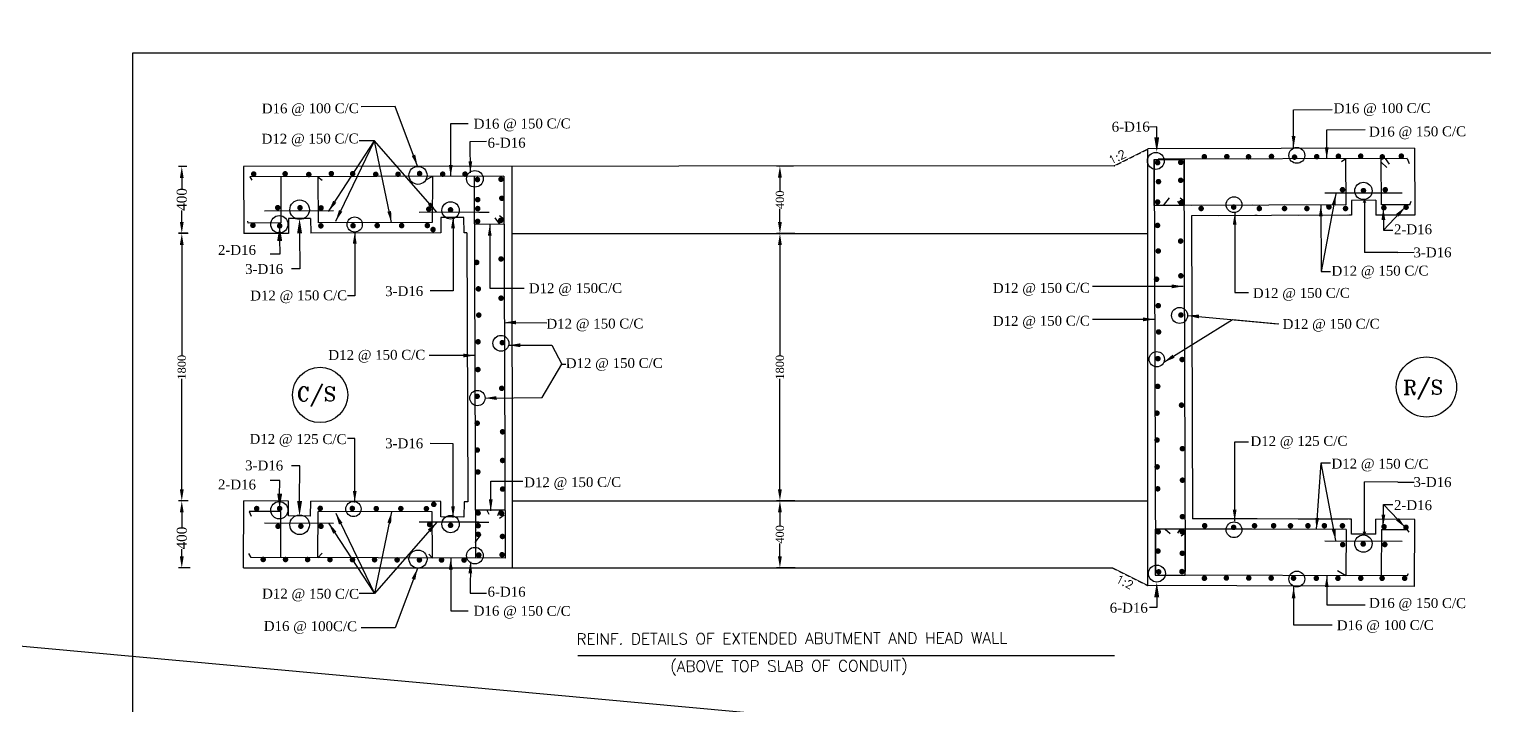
# Model space of a CAD drawing. Extents: x -298162 to 1078160, y -513173 to -216568.
# Drawn here: x 222702 to 267069, y -265917 to -245306 of the extents above; entities that cross this region are included whole.
import ezdxf

# ---------------------------------------------------------------- set-up
doc = ezdxf.new("R2010")
doc.units = 0
doc.header["$MEASUREMENT"] = 0
doc.linetypes.add('DASHED', pattern=[0.75, 0.5, -0.25])
doc.layers.get('DEFPOINTS').update_dxf_attribs({"linetype": 'CONTINUOUS'})
doc.layers.add('LINE', color=7, linetype='CONTINUOUS')
doc.styles.add('BIG', font='ROMANT.SHX')
doc.styles.add('SMALL', font='ROMANS.SHX')
doc.styles.get("Standard").update_dxf_attribs({"font": 'times.ttf', "height": 250})
doc.dimstyles.new('3', dxfattribs={"dimtxt": 225, "dimasz": 350, "dimexe": 100, "dimexo": 25, "dimgap": 9, "dimtad": 0, "dimdec": 0, "dimzin": 0, "dimdsep": 46, "dimtxsty": 'Standard', "dimcen": 0, "dimclrt": 256, "dimadec": 0, "dimazin": 0, "dimtfac": 1, "dimtdec": 0, "dimtofl": 0, "dimtmove": 2, "dimatfit": 3, "dimfxl": 1, "dimtolj": 1, "dimtzin": 0, "dimarcsym": 0})

# ---------------------------------------------------------------- blocks, each defined once
blk = doc.blocks.new('*D193')
at = {"layer": 'DEFPOINTS', "color": 0, "lineweight": -2}
for p in [(246082, -251541), (245600, -259696), (246082, -259696)]:
    blk.add_point(p, dxfattribs=at)
at = {"layer": 'LINE', "color": 0, "lineweight": -2}
for p, q in [((246057, -251541), (245500, -251541)), ((245600, -251891), (245600, -255269)), ((245600, -259346), (245600, -255969)), ((246057, -259696), (245500, -259696))]:
    blk.add_line(p, q, dxfattribs=at)
for points in [[(245541, -251891), (245658, -251891), (245600, -251541)], [(245541, -259346), (245658, -259346), (245600, -259696)]]:
    blk.add_solid(points, dxfattribs=at)
at = {"layer": 'LINE', "insert": (245600, -255619), "char_height": 250, "attachment_point": 5, "rotation": 90}
blk.add_mtext('\\A1;1800', dxfattribs=at)
blk = doc.blocks.new('*D194')
at = {"layer": 'DEFPOINTS', "color": 0, "lineweight": -2}
for p in [(227578, -251541), (227359, -259696), (227578, -259696)]:
    blk.add_point(p, dxfattribs=at)
at = {"layer": 'LINE', "color": 0, "lineweight": -2}
for p, q in [((227553, -251541), (227259, -251541)), ((227359, -251891), (227359, -255269)), ((227359, -259346), (227359, -255969)), ((227553, -259696), (227259, -259696))]:
    blk.add_line(p, q, dxfattribs=at)
for points in [[(227300, -251891), (227417, -251891), (227359, -251541)], [(227300, -259346), (227417, -259346), (227359, -259696)]]:
    blk.add_solid(points, dxfattribs=at)
at = {"layer": 'LINE', "insert": (227359, -255619), "char_height": 250, "attachment_point": 5, "rotation": 90}
blk.add_mtext('\\A1;1800', dxfattribs=at)
blk = doc.blocks.new('*D196')
at = {"layer": 'DEFPOINTS', "color": 0, "lineweight": -2}
for p in [(227583, -259696), (227359, -261738), (227635, -261738)]:
    blk.add_point(p, dxfattribs=at)
at = {"layer": 'LINE', "color": 0, "lineweight": -2}
for p, q in [((227558, -259696), (227259, -259696)), ((227359, -260046), (227359, -260493)), ((227359, -261388), (227359, -261165)), ((227610, -261738), (227259, -261738))]:
    blk.add_line(p, q, dxfattribs=at)
for points in [[(227300, -260046), (227417, -260046), (227359, -259696)], [(227300, -261388), (227417, -261388), (227359, -261738)]]:
    blk.add_solid(points, dxfattribs=at)
at = {"layer": 'LINE', "insert": (227359, -260829), "char_height": 250, "attachment_point": 5, "rotation": 90}
blk.add_mtext('\\A1;{\\H1.222x;\\C7;400}', dxfattribs=at)
blk = doc.blocks.new('*D198')
at = {"layer": 'DEFPOINTS', "color": 0, "lineweight": -2}
for p in [(246082, -259696), (245600, -261738), (246094, -261738)]:
    blk.add_point(p, dxfattribs=at)
at = {"layer": 'LINE', "color": 0, "lineweight": -2}
for p, q in [((246057, -259696), (245500, -259696)), ((245600, -260046), (245600, -260441)), ((245600, -261388), (245600, -260994)), ((246069, -261738), (245500, -261738))]:
    blk.add_line(p, q, dxfattribs=at)
for points in [[(245541, -260046), (245658, -260046), (245600, -259696)], [(245541, -261388), (245658, -261388), (245600, -261738)]]:
    blk.add_solid(points, dxfattribs=at)
at = {"layer": 'LINE', "insert": (245600, -260717), "char_height": 250, "attachment_point": 5, "rotation": 90}
blk.add_mtext('\\A1;400', dxfattribs=at)
blk = doc.blocks.new('*D199')
at = {"layer": 'DEFPOINTS', "color": 0, "lineweight": -2}
for p in [(227541, -249499), (227359, -251535), (227564, -251535)]:
    blk.add_point(p, dxfattribs=at)
at = {"layer": 'LINE', "color": 0, "lineweight": -2}
for p, q in [((227516, -249499), (227259, -249499)), ((227359, -249849), (227359, -250166)), ((227359, -251185), (227359, -250838)), ((227539, -251535), (227259, -251535))]:
    blk.add_line(p, q, dxfattribs=at)
for points in [[(227300, -249849), (227417, -249849), (227359, -249499)], [(227300, -251185), (227417, -251185), (227359, -251535)]]:
    blk.add_solid(points, dxfattribs=at)
at = {"layer": 'LINE', "insert": (227359, -250502), "char_height": 250, "attachment_point": 5, "rotation": 90}
blk.add_mtext('\\A1;{\\H1.222x;\\C7;400}', dxfattribs=at)
blk = doc.blocks.new('*D201')
at = {"layer": 'DEFPOINTS', "color": 0, "lineweight": -2}
for p in [(246038, -249483), (245600, -251541), (246038, -251541)]:
    blk.add_point(p, dxfattribs=at)
at = {"layer": 'LINE', "color": 0, "lineweight": -2}
for p, q in [((246013, -249483), (245500, -249483)), ((245600, -249833), (245600, -250236)), ((245600, -251191), (245600, -250789)), ((246013, -251541), (245500, -251541))]:
    blk.add_line(p, q, dxfattribs=at)
for points in [[(245541, -249833), (245658, -249833), (245600, -249483)], [(245541, -251191), (245658, -251191), (245600, -251541)]]:
    blk.add_solid(points, dxfattribs=at)
at = {"layer": 'LINE', "insert": (245600, -250512), "char_height": 250, "attachment_point": 5, "rotation": 90}
blk.add_mtext('\\A1;400', dxfattribs=at)

msp = doc.modelspace()

# ---------------------------------------------------------------- linework, layer by layer
at = {"layer": 'LINE', "color": 1, "linetype": 'ByBlock', "lineweight": -2}
msp.add_line((-298162.249, -216567.594), (1078159.826, -342283.3), dxfattribs=at)
at = {"layer": 'LINE', "color": 0}
for p, q in [((233871.088, -247671.218), (232825.179, -247674.474)), ((257090.721, -248292.011), (256868.596, -248292.702)), ((257091.688, -248602.585), (257090.721, -248292.011)), ((256823.064, -262276.013), (256823.064, -248961.49)), ((257012.796, -249278.526), (257049.261, -261848.539)), ((264726.509, -249254.517), (257134.537, -249278.147)), ((257920.292, -249275.701), (257956.756, -261845.57)), ((262861.139, -249260.323), (262727.146, -249357.849)), ((262865.531, -250671.56), (262861.139, -249260.323)), ((263941.911, -250668.21), (263937.537, -249262.742)), ((264057.806, -249256.599), (264180.266, -249423.375)), ((264952.394, -248936.188), (264958.749, -250978.053)), ((255797.499, -249474.272), (229242.442, -249499.139)), ((229242.442, -249499.139), (229248.797, -251541.004)), ((237448.046, -261738.363), (237436.241, -249491.466)), ((263937.854, -249364.609), (264106.819, -249526.122)), ((237184.017, -249792.048), (229433.59, -249816.057)), ((229433.59, -249816.057), (229496.188, -249908.664)), ((230377.8, -249813.232), (230382.178, -251219.85)), ((231512.169, -249809.702), (231516.547, -251216.32)), ((231512.169, -249809.702), (231642.17, -249910.92)), ((235003.47, -249800.362), (234794.512, -249911.928)), ((235003.475, -249798.835), (234998.794, -251205.482)), ((236276.521, -249794.873), (236312.774, -261442.742)), ((237184.017, -249792.048), (237220.287, -261445.567)), ((257297.805, -250681.896), (257478.84, -250449.774)), ((257823.946, -250681.896), (257740.142, -250551.739)), ((257927.19, -250553.943), (257804.099, -250461.387)), ((262865.517, -250666.941), (258151.543, -250681.613)), ((264579.325, -250305.846), (262215.278, -250313.204)), ((263769.755, -250528.001), (263029.863, -250530.304)), ((263029.863, -250530.304), (263031.275, -250984.052)), ((263769.745, -250524.594), (263771.167, -250981.749)), ((264730.887, -250661.136), (263941.897, -250663.591)), ((264812.662, -250661.136), (263941.897, -250663.591)), ((231987.947, -250851.851), (229885.151, -250858.395)), ((231289.25, -251080.901), (230608.628, -251083.02)), ((230608.628, -251083.02), (230610.04, -251536.768)), ((231289.25, -251080.901), (231290.662, -251534.649)), ((236422.401, -250889.331), (234594.672, -250895.019)), ((235964.638, -251049.628), (235260.837, -251051.819)), ((235260.837, -251051.819), (235262.302, -251522.288)), ((235966.096, -251518.118), (235964.638, -251049.628)), ((236422.401, -250889.331), (236735.264, -250888.357)), ((237055.179, -251259.627), (236918.7, -251065.717)), ((237190.499, -251108.182), (237045.918, -251002.862)), ((257927.19, -250681.896), (257019.694, -250684.72)), ((260001.377, -250675.856), (257207.915, -250684.55)), ((263031.275, -250984.052), (258152.532, -250999.237)), ((260158.747, -250992.993), (258152.532, -250999.237)), ((258152.532, -250999.237), (258178.564, -260238.347)), ((260158.747, -250992.993), (258972.531, -250996.684)), ((260158.747, -250992.993), (260081.788, -250993.232)), ((260158.747, -250992.993), (260081.788, -250993.232)), ((262916.884, -250984.408), (261400.925, -250989.126)), ((263031.275, -250984.052), (262954.315, -250984.292)), ((263031.275, -250984.052), (262954.315, -250984.292)), ((264958.749, -250978.053), (263771.167, -250981.749)), ((264958.749, -250978.053), (263771.167, -250981.749)), ((264958.749, -250978.053), (263771.167, -250981.749)), ((230610.04, -251536.768), (229248.797, -251541.004)), ((230382.178, -251219.85), (229386.937, -251222.948)), ((230951.71, -251536.846), (230955.06, -252613.18)), ((235262.302, -251522.288), (231290.662, -251534.649)), ((234998.794, -251205.482), (231516.547, -251216.32)), ((236056.327, -251517.837), (235966.096, -251518.118)), ((236057.132, -251520.168), (236077.667, -259719.732)), ((236057.132, -251520.168), (236057.132, -251520.168)), ((237190.969, -251259.204), (236283.473, -251262.029)), ((264007.841, -251435.818), (264295.653, -251435.818)), ((230344.057, -251698.761), (230345.517, -252167.562)), ((230345.517, -252167.562), (230052.704, -252168.473)), ((264446.829, -252115.437), (264946.605, -252113.881)), ((230955.06, -252613.18), (230707.295, -252613.951)), ((262102.293, -252701.06), (262390.105, -252701.06)), ((238952.935, -255526.621), (239068.976, -255526.621)), ((230955.06, -258624.323), (230707.295, -258623.551)), ((230951.71, -259700.656), (230955.06, -258624.323)), ((262102.293, -258536.443), (262390.105, -258536.443)), ((230345.517, -259069.94), (230052.704, -259069.029)), ((230344.057, -259538.741), (230345.517, -259069.94)), ((264446.829, -259122.066), (264946.605, -259123.621)), ((229242.442, -261738.363), (229248.797, -259696.498)), ((230610.04, -259700.735), (229248.797, -259696.498)), ((230608.628, -260154.482), (230610.04, -259700.735)), ((231289.25, -260156.601), (231290.662, -259702.853)), ((235262.302, -259715.214), (231290.662, -259702.853)), ((235260.837, -260185.683), (235262.302, -259715.214)), ((235966.096, -259719.385), (235964.638, -260187.874)), ((236077.667, -259719.732), (235966.096, -259719.385)), ((237215.72, -259978.221), (236308.225, -259975.397)), ((236660.445, -259976.647), (236724.394, -260100.188)), ((237055.179, -259977.876), (236990.865, -260152.12)), ((264007.841, -259801.684), (264295.653, -259801.684)), ((230382.178, -260017.652), (229411.925, -260014.632)), ((231987.947, -260385.652), (229885.151, -260379.107)), ((230377.8, -261424.27), (230382.178, -260017.652)), ((231289.25, -260156.601), (230608.628, -260154.482)), ((231512.169, -261427.801), (231516.547, -260021.183)), ((234998.794, -260032.021), (231516.547, -260021.183)), ((236422.401, -260348.171), (234594.672, -260342.483)), ((235003.475, -261438.667), (234998.794, -260032.021)), ((235964.638, -260187.874), (235260.837, -260185.683)), ((236309.366, -260347.82), (236725.394, -260347.82)), ((237190.499, -260129.32), (237045.918, -260234.64)), ((260158.747, -260244.51), (258178.564, -260238.347)), ((263031.275, -260253.45), (258178.564, -260238.347)), ((260158.747, -260244.51), (258972.531, -260240.818)), ((260158.747, -260244.51), (260081.788, -260244.27)), ((260158.747, -260244.51), (260081.788, -260244.27)), ((262916.884, -260253.094), (261400.925, -260248.376)), ((263031.275, -260253.45), (262954.315, -260253.211)), ((263031.275, -260253.45), (262954.315, -260253.211)), ((263029.863, -260707.198), (263031.275, -260253.45)), ((263769.745, -260712.908), (263771.167, -260255.753)), ((264958.749, -260259.449), (263771.167, -260255.753)), ((264958.749, -260259.449), (263771.167, -260255.753)), ((264958.749, -260259.449), (263771.167, -260255.753)), ((264952.394, -262301.314), (264958.749, -260259.449)), ((236310.016, -260960.456), (236489.746, -260718.774)), ((257959.896, -260552.862), (257052.401, -260550.038)), ((260001.377, -260561.646), (257207.915, -260552.952)), ((257348.618, -260553.39), (257496.954, -260694.199)), ((257808.362, -260552.391), (257724.558, -260682.547)), ((257959.896, -260680.816), (257836.805, -260773.371)), ((262865.517, -260570.561), (258151.543, -260555.889)), ((262865.531, -260565.942), (262861.139, -261977.179)), ((263769.755, -260709.501), (263029.863, -260707.198)), ((263941.911, -260569.292), (263937.537, -261974.76)), ((264730.887, -260576.367), (263941.897, -260573.911)), ((264730.887, -260576.367), (263941.897, -260573.911)), ((231512.169, -261427.801), (231642.708, -261290.291)), ((235003.475, -261438.667), (234892.74, -261316.886)), ((264579.325, -260931.656), (262215.278, -260924.298)), ((237220.287, -261445.567), (229470.304, -261421.446)), ((264726.509, -261982.985), (257134.537, -261959.356)), ((262861.139, -261977.179), (262607.147, -261832.358)), ((264952.394, -262301.314), (256823.064, -262276.013)), ((257091.688, -262634.917), (257090.721, -262945.492)), ((257090.721, -262945.492), (256868.596, -262944.8)), ((233871.088, -263566.284), (232825.179, -263563.029)), ((239435.06, -264410.639), (255805.901, -264410.639))]:
    msp.add_line(p, q, dxfattribs=at)
at = {"layer": 'LINE', "color": 0, "linetype": 'DASHED', "ltscale": 3}
for p, q in [((255797.499, -249474.272), (256823.064, -248961.49)), ((256817.114, -249402.427), (256823.064, -249402.427)), ((237436.225, -249854.235), (237436.592, -249854.235)), ((237438.217, -251541.004), (256823.064, -251541.004)), ((237446.078, -259696.54), (256830.925, -259696.54)), ((237436.225, -261383.267), (237436.592, -261383.267)), ((255747.765, -261738.363), (256823.064, -262276.013)), ((256817.114, -261835.075), (256823.064, -261835.075))]:
    msp.add_line(p, q, dxfattribs=at)
at = {"layer": 'LINE', "color": 0, "lineweight": -2}
msp.add_line((264952.394, -248936.188), (256823.064, -248961.49), dxfattribs=at)
at = {"layer": 'LINE', "color": 0, "linetype": 'ByBlock', "lineweight": -2}
for p, q in [((264726.509, -249254.517), (264789.203, -249407.102)), ((264812.662, -250661.136), (264851.478, -250551.444)), ((229386.937, -251222.948), (229368.456, -251161.7)), ((229411.925, -260014.632), (229473.413, -260157.672)), ((264730.887, -260576.367), (264779.864, -260645.577)), ((229470.304, -261421.446), (229405.691, -261303.617)), ((229242.442, -261738.363), (255747.765, -261738.363)), ((264726.509, -261982.985), (264773.58, -261908.391))]:
    msp.add_line(p, q, dxfattribs=at)
at = {"layer": 'LINE', "color": 0}
for points in [[(225857.065, -288827.221), (286362.265, -288827.221), (286362.265, -246041.401), (225857.065, -246041.401)], [(257012.796, -249278.526), (257927.19, -249278.526), (257927.19, -250681.896), (257012.796, -250681.896)], [(257045.502, -261956.232), (257959.896, -261956.232), (257959.896, -260552.862), (257045.502, -260552.862)]]:
    msp.add_lwpolyline(points, close=True, dxfattribs=at)
for points, const_width in [([(257075.279, -249379.115, 1), (257159.465, -249379.115, 1)], 84.186), ([(257781.32, -249371.895, 1), (257865.506, -249371.895, 1)], 84.186), ([(258501.209, -249197.469, 1), (258585.395, -249197.469, 1)], 84.186), ([(258571.332, -249219.448, -1), (258525.957, -249219.589, -1)], 45.375), ([(259187.173, -249194.713, 1), (259271.359, -249194.713, 1)], 84.186), ([(259251.954, -249217.33, -1), (259206.579, -249217.471, -1)], 45.375), ([(259257.296, -249216.692, -1), (259211.921, -249216.833, -1)], 45.375), ([(259850.055, -249201.139, 1), (259934.241, -249201.139, 1)], 84.186), ([(259920.178, -249223.118, -1), (259874.803, -249223.259, -1)], 45.375), ([(259932.575, -249215.211, -1), (259887.201, -249215.352, -1)], 45.375), ([(260548.339, -249190.476, 1), (260632.525, -249190.476, 1)], 84.186), ([(260613.197, -249213.093, -1), (260567.822, -249213.234, -1)], 45.375), ([(260618.462, -249212.455, -1), (260573.087, -249212.596, -1)], 45.375), ([(261251.726, -249211.158, 1), (261335.912, -249211.158, 1)], 84.186), ([(261293.819, -249210.975, -1), (261248.444, -249211.116, -1)], 45.375), ([(261321.849, -249233.137, -1), (261276.474, -249233.278, -1)], 45.375), ([(261929.242, -249197.469, 1), (262013.428, -249197.469, 1)], 84.186), ([(261974.441, -249208.856, -1), (261929.066, -249208.997, -1)], 45.375), ([(261999.365, -249219.448, -1), (261953.99, -249219.589, -1)], 45.375), ([(262590.282, -249184.121, 1), (262674.468, -249184.121, 1)], 84.186), ([(262655.062, -249206.738, -1), (262609.687, -249206.879, -1)], 45.375), ([(262660.405, -249206.1, -1), (262615.03, -249206.241, -1)], 45.375), ([(263270.904, -249182.003, 1), (263355.089, -249182.003, 1)], 84.186), ([(263335.684, -249204.619, -1), (263290.309, -249204.761, -1)], 45.375), ([(263341.026, -249203.981, -1), (263295.652, -249204.123, -1)], 45.375), ([(263928.838, -249202.55, 1), (264013.024, -249202.55, 1)], 84.186), ([(263998.961, -249224.529, -1), (263953.586, -249224.671, -1)], 45.375), ([(264016.306, -249202.501, -1), (263970.931, -249202.642, -1)], 45.375), ([(264509.29, -249180.766, 1), (264593.476, -249180.766, 1)], 84.186), ([(264579.413, -249202.744, -1), (264534.038, -249202.886, -1)], 45.375), ([(264596.561, -249183.679, -1), (264551.186, -249183.82, -1)], 45.375), ([(229509.452, -249726.284, 1), (229593.638, -249726.284, 1)], 84.186), ([(230468.183, -249719.441, 1), (230552.369, -249719.441, 1)], 84.186), ([(231190.677, -249742.633, 1), (231274.863, -249742.633, 1)], 84.186), ([(231226.452, -249774.44, -1), (231181.077, -249774.581, -1)], 45.375), ([(231877.964, -249713.914, 1), (231962.15, -249713.914, 1)], 84.186), ([(232527.396, -249717.793, 1), (232611.582, -249717.793, 1)], 84.186), ([(233232.554, -249736.418, 1), (233316.74, -249736.418, 1)], 84.186), ([(233268.317, -249768.085, -1), (233222.942, -249768.226, -1)], 45.375), ([(233913.179, -249734.342, 1), (233997.365, -249734.342, 1)], 84.186), ([(233948.938, -249765.966, -1), (233903.564, -249766.107, -1)], 45.375), ([(234569.389, -249711.427, 1), (234653.575, -249711.427, 1)], 84.186), ([(234629.56, -249763.848, -1), (234584.185, -249763.989, -1)], 45.375), ([(235274.429, -249730.184, 1), (235358.614, -249730.184, 1)], 84.186), ([(235310.182, -249761.73, -1), (235264.807, -249761.871, -1)], 45.375), ([(235955.117, -249729.736, 1), (236039.303, -249729.736, 1)], 84.186), ([(235990.804, -249759.611, -1), (235945.429, -249759.752, -1)], 45.375), ([(236332.47, -249894.357, 1), (236416.655, -249894.357, 1)], 84.186), ([(237052.191, -249887.139, 1), (237136.377, -249887.139, 1)], 84.186), ([(257103.407, -249958.529, 1), (257187.593, -249958.529, 1)], 84.186), ([(257781.212, -249917.933, 1), (257865.398, -249917.933, 1)], 84.186), ([(262715.758, -250205.249, 1), (262799.944, -250205.249, 1)], 84.186), ([(263353.981, -250232.173, 1), (263438.167, -250232.173, 1)], 84.186), ([(263419.02, -250253.575, -1), (263373.646, -250253.716, -1)], 45.375), ([(264017.883, -250205.179, 1), (264102.069, -250205.179, 1)], 84.186), ([(230243.912, -250752.342, 1), (230328.098, -250752.342, 1)], 84.186), ([(230921.56, -250754.057, 1), (231005.746, -250754.057, 1)], 84.186), ([(236341.449, -250506.578, 1), (236425.635, -250506.578, 1)], 84.186), ([(237076.705, -250465.981, 1), (237160.891, -250465.981, 1)], 84.186), ([(257075.066, -250579.746, 1), (257159.252, -250579.746, 1)], 84.186), ([(257806.048, -250593.443, 1), (257890.234, -250593.443, 1)], 84.186), ([(257905.312, -250628.05, -1), (257859.938, -250628.191, -1)], 45.375), ([(259396.886, -250734.796, 1), (259481.072, -250734.796, 1)], 84.186), ([(259458.108, -250712.318, -1), (259412.733, -250712.46, -1)], 45.375), ([(262323.914, -250708.444, -1), (262278.54, -250708.585, -1)], 45.375), ([(262301.504, -250731.201, 1), (262385.69, -250731.201, 1)], 84.186), ([(263977.235, -250754.69, 1), (264061.42, -250754.69, 1)], 84.186), ([(264654.553, -250738.508, 1), (264738.739, -250738.508, 1)], 84.186), ([(231564.607, -250759.738, 1), (231648.793, -250759.738, 1)], 84.186), ([(234850.03, -250797.438, 1), (234934.216, -250797.438, 1)], 84.186), ([(235513.7, -250818.864, 1), (235597.886, -250818.864, 1)], 84.186), ([(235578.48, -250818.794, -1), (235533.105, -250818.935, -1)], 45.375), ([(236337.73, -251171.536, 1), (236421.916, -251171.536, 1)], 84.186), ([(236342.301, -250780.188, 1), (236426.487, -250780.188, 1)], 84.186), ([(237044.09, -251141.492, 1), (237128.276, -251141.492, 1)], 84.186), ([(258404.058, -250778.758, 1), (258488.244, -250778.758, 1)], 84.186), ([(258474.181, -250800.737, -1), (258428.806, -250800.878, -1)], 45.375), ([(259467.009, -250756.775, -1), (259421.634, -250756.916, -1)], 45.375), ([(260177.394, -250778.758, 1), (260261.58, -250778.758, 1)], 84.186), ([(260247.517, -250800.737, -1), (260202.142, -250800.878, -1)], 45.375), ([(260946.394, -250778.758, 1), (261030.58, -250778.758, 1)], 84.186), ([(261016.517, -250800.737, -1), (260971.142, -250800.878, -1)], 45.375), ([(261629.394, -250778.758, 1), (261713.58, -250778.758, 1)], 84.186), ([(261699.517, -250800.737, -1), (261654.142, -250800.878, -1)], 45.375), ([(262371.627, -250753.179, -1), (262326.252, -250753.321, -1)], 45.375), ([(262807.394, -250778.758, 1), (262891.58, -250778.758, 1)], 84.186), ([(262877.517, -250800.737, -1), (262832.142, -250800.878, -1)], 45.375), ([(264024.67, -250753.982, -1), (263979.295, -250754.123, -1)], 45.375), ([(264724.676, -250760.487, -1), (264679.301, -250760.629, -1)], 45.375), ([(229485.313, -251291.152, 1), (229569.498, -251291.152, 1)], 84.186), ([(229549.36, -251268.406, -1), (229503.985, -251268.547, -1)], 45.375), ([(230302.421, -251307.532, 1), (230386.607, -251307.532, 1)], 84.186), ([(230355.898, -251258.148, -1), (230310.523, -251258.289, -1)], 45.375), ([(231558.387, -251306.818, 1), (231642.573, -251306.818, 1)], 84.186), ([(232539.79, -251303.692, 1), (232623.975, -251303.692, 1)], 84.186), ([(233276.435, -251298.687, 1), (233360.62, -251298.687, 1)], 84.186), ([(234021.739, -251299.93, 1), (234105.925, -251299.93, 1)], 84.186), ([(234806.556, -251296.717, 1), (234890.742, -251296.717, 1)], 84.186), ([(234980.101, -251419.156, 1), (235064.287, -251419.156, 1)], 84.186), ([(235045.382, -251441.767, -1), (235000.007, -251441.909, -1)], 45.375), ([(257075.029, -251293.678, 1), (257159.215, -251293.678, 1)], 84.186), ([(257095.251, -252074.188, 1), (257179.436, -252074.188, 1)], 84.186), ([(257778.301, -251772.188, 1), (257862.487, -251772.188, 1)], 84.186), ([(236311.595, -252422.224, 1), (236395.781, -252422.224, 1)], 84.186), ([(236353.688, -252422.224, -1), (236308.313, -252422.365, -1)], 45.375), ([(237052.982, -252317.198, 1), (237137.167, -252317.198, 1)], 84.186), ([(257044.323, -252935.714, 1), (257128.509, -252935.714, 1)], 84.186), ([(257785.71, -252830.689, 1), (257869.895, -252830.689, 1)], 84.186), ([(236362.522, -253228.724, 1), (236446.708, -253228.724, 1)], 84.186), ([(237053.784, -253512.535, 1), (237137.97, -253512.535, 1)], 84.186), ([(257095.251, -253742.214, 1), (257179.436, -253742.214, 1)], 84.186), ([(236373.612, -254029.423, 1), (236457.798, -254029.423, 1)], 84.186), ([(257786.513, -254026.025, 1), (257870.698, -254026.025, 1)], 84.186), ([(257106.34, -254542.914, 1), (257190.526, -254542.914, 1)], 84.186), ([(236352.415, -254843.275, 1), (236436.601, -254843.275, 1)], 84.186), ([(237091.536, -254870.058, 1), (237175.721, -254870.058, 1)], 84.186), ([(237179.003, -254869.917, -1), (237133.629, -254870.058, -1)], 45.375), ([(257085.143, -255356.766, 1), (257169.329, -255356.766, 1)], 84.186), ([(257824.264, -255383.549, 1), (257908.45, -255383.549, 1)], 84.186), ([(236348.068, -255689.861, 1), (236432.254, -255689.861, 1)], 84.186), ([(236390.312, -255687.175, -1), (236344.937, -255687.316, -1)], 45.375), ([(236324.305, -256505.954, 1), (236408.491, -256505.954, 1)], 84.186), ([(237073.762, -256262.054, 1), (237157.947, -256262.054, 1)], 84.186), ([(257080.796, -256203.351, 1), (257164.982, -256203.351, 1)], 84.186), ([(236366.398, -256505.954, -1), (236321.024, -256506.095, -1)], 45.375), ([(257806.49, -256775.544, 1), (257890.676, -256775.544, 1)], 84.186), ([(236326.532, -257326.541, 1), (236410.718, -257326.541, 1)], 84.186), ([(236368.94, -257322.7, -1), (236323.566, -257322.841, -1)], 45.375), ([(257057.034, -257019.444, 1), (257141.219, -257019.444, 1)], 84.186), ([(237100.34, -257588.615, 1), (237184.525, -257588.615, 1)], 84.186), ([(237187.477, -257592.404, -1), (237142.102, -257592.545, -1)], 45.375), ([(257059.26, -257840.031, 1), (257143.446, -257840.031, 1)], 84.186), ([(236328.971, -258143.853, 1), (236413.157, -258143.853, 1)], 84.186), ([(236371.482, -258139.446, -1), (236326.108, -258139.587, -1)], 45.375), ([(257833.068, -258102.105, 1), (257917.254, -258102.105, 1)], 84.186), ([(237100.34, -258462.188, 1), (237184.525, -258462.188, 1)], 84.186), ([(237187.477, -258465.977, -1), (237142.102, -258466.118, -1)], 45.375), ([(257061.699, -258657.343, 1), (257145.885, -258657.343, 1)], 84.186), ([(236345.73, -258813.414, 1), (236429.915, -258813.414, 1)], 84.186), ([(236387.822, -258813.485, 1), (236342.448, -258813.343, 1)], 45.375), ([(257833.068, -259064.188, 1), (257917.254, -259064.188, 1)], 84.186), ([(237100.34, -259334.188, 1), (237184.525, -259334.188, 1)], 84.186), ([(237187.477, -259337.977, -1), (237142.102, -259338.118, -1)], 45.375), ([(257078.458, -259326.904, 1), (257162.644, -259326.904, 1)], 84.186), ([(257120.551, -259326.975, 1), (257075.176, -259326.834, 1)], 45.375), ([(229602.004, -259928.954, 1), (229686.19, -259928.954, 1)], 84.186), ([(229667.239, -259951.708, 1), (229621.864, -259951.566, 1)], 45.375), ([(230300.756, -259927.152, 1), (230384.941, -259927.152, 1)], 84.186), ([(231538.376, -259923.211, 1), (231622.562, -259923.211, 1)], 84.186), ([(231596.658, -259945.019, 1), (231551.284, -259944.878, 1)], 45.375), ([(232517.036, -259926.196, 1), (232601.222, -259926.196, 1)], 84.186), ([(232575.531, -259948.065, 1), (232530.156, -259947.924, 1)], 45.375), ([(233247.623, -259930.326, 1), (233331.809, -259930.326, 1)], 84.186), ([(233312.333, -259953.084, 1), (233266.958, -259952.942, 1)], 45.375), ([(233996.88, -259929.643, 1), (234081.066, -259929.643, 1)], 84.186), ([(234055.671, -259951.596, 1), (234010.297, -259951.455, 1)], 45.375), ([(234777.577, -259932.449, 1), (234861.763, -259932.449, 1)], 84.186), ([(234844.27, -259990.593, 1), (234798.895, -259990.452, 1)], 45.375), ([(235002.564, -259801.352, 1), (235086.75, -259801.352, 1)], 84.186), ([(235045.382, -259795.735, 1), (235000.007, -259795.594, 1)], 45.375), ([(236354.301, -260066.188, 1), (236438.487, -260066.188, 1)], 84.186), ([(230251.531, -260470.945, 1), (230335.717, -260470.945, 1)], 84.186), ([(230948.671, -260466.444, 1), (231032.856, -260466.444, 1)], 84.186), ([(230991.87, -260459.516, 1), (230946.495, -260459.375, 1)], 45.375), ([(231561.395, -260468.205, 1), (231645.58, -260468.205, 1)], 84.186), ([(231604.547, -260461.423, 1), (231559.172, -260461.282, 1)], 45.375), ([(234875.538, -260413.955, 1), (234959.723, -260413.955, 1)], 84.186), ([(234957.795, -260399.56, 1), (234912.42, -260399.419, 1)], 45.375), ([(235513.7, -260441.325, 1), (235597.886, -260441.325, 1)], 84.186), ([(235578.48, -260418.709, 1), (235533.105, -260418.567, 1)], 45.375), ([(236354.301, -260452.188, 1), (236438.487, -260452.188, 1)], 84.186), ([(237066.935, -260074.99, 1), (237151.12, -260074.99, 1)], 84.186), ([(257833.068, -260176.188, 1), (257917.254, -260176.188, 1)], 84.186), ([(258511.969, -260453.77, 1), (258596.155, -260453.77, 1)], 84.186), ([(258576.82, -260431.153, 1), (258531.445, -260431.012, 1)], 45.375), ([(259394.507, -260502.46, 1), (259478.692, -260502.46, 1)], 84.186), ([(260032.23, -260453.77, 1), (260116.416, -260453.77, 1)], 84.186), ([(260097.081, -260431.153, 1), (260051.706, -260431.012, 1)], 45.375), ([(260614.23, -260453.77, 1), (260698.416, -260453.77, 1)], 84.186), ([(260679.081, -260431.153, 1), (260633.706, -260431.012, 1)], 45.375), ([(261129.23, -260453.77, 1), (261213.416, -260453.77, 1)], 84.186), ([(261194.081, -260431.153, 1), (261148.706, -260431.012, 1)], 45.375), ([(261660.23, -260453.77, 1), (261744.416, -260453.77, 1)], 84.186), ([(261725.081, -260431.153, 1), (261679.706, -260431.012, 1)], 45.375), ([(262163.23, -260453.77, 1), (262247.416, -260453.77, 1)], 84.186), ([(262228.081, -260431.153, 1), (262182.706, -260431.012, 1)], 45.375), ([(262713.23, -260453.77, 1), (262797.416, -260453.77, 1)], 84.186), ([(262778.081, -260431.153, 1), (262732.706, -260431.012, 1)], 45.375), ([(263982.5, -260483.99, 1), (264066.686, -260483.99, 1)], 84.186), ([(264650.233, -260499.82, 1), (264734.419, -260499.82, 1)], 84.186), ([(236355.114, -260713.302, 1), (236439.299, -260713.302, 1)], 84.186), ([(237095.23, -260779.871, 1), (237179.416, -260779.871, 1)], 84.186), ([(257094.857, -260637.025, 1), (257179.043, -260637.025, 1)], 84.186), ([(257133.754, -260650.821, 1), (257088.379, -260650.68, 1)], 45.375), ([(257825.748, -260638.008, 1), (257909.933, -260638.008, 1)], 84.186), ([(259458.108, -260525.184, 1), (259412.733, -260525.043, 1)], 45.375), ([(259459.358, -260479.843, 1), (259413.983, -260479.702, 1)], 45.375), ([(264024.67, -260483.521, 1), (263979.295, -260483.379, 1)], 45.375), ([(264714.545, -260522.572, 1), (264669.17, -260522.43, 1)], 45.375), ([(236375.302, -261346.218, 1), (236459.487, -261346.218, 1)], 84.186), ([(237085.854, -261336.879, 1), (237170.039, -261336.879, 1)], 84.186), ([(257109.162, -261208.323, 1), (257063.787, -261208.181, 1)], 45.375), ([(257087.842, -261226.793, 1), (257172.028, -261226.793, 1)], 84.186), ([(257827.958, -261293.362, 1), (257912.144, -261293.362, 1)], 84.186), ([(262722.259, -261029.135, 1), (262806.444, -261029.135, 1)], 84.186), ([(263346.17, -261009.981, 1), (263430.356, -261009.981, 1)], 84.186), ([(263411.021, -260987.364, 1), (263365.646, -260987.223, 1)], 45.375), ([(263419.02, -260983.928, 1), (263373.646, -260983.787, 1)], 45.375), ([(264004.374, -261026.643, 1), (264088.56, -261026.643, 1)], 84.186), ([(229800.428, -261481.443, 1), (229884.614, -261481.443, 1)], 84.186), ([(229865.208, -261458.826, 1), (229819.833, -261458.685, 1)], 45.375), ([(230481.05, -261483.561, 1), (230565.235, -261483.561, 1)], 84.186), ([(230545.83, -261460.944, 1), (230500.455, -261460.803, 1)], 45.375), ([(231153.947, -261484.324, 1), (231238.133, -261484.324, 1)], 84.186), ([(231226.452, -261463.063, 1), (231181.077, -261462.921, 1)], 45.375), ([(231834.743, -261486.505, 1), (231918.928, -261486.505, 1)], 84.186), ([(231907.073, -261465.181, 1), (231861.698, -261465.04, 1)], 45.375), ([(232522.844, -261489.916, 1), (232607.03, -261489.916, 1)], 84.186), ([(232587.695, -261467.299, 1), (232542.32, -261467.158, 1)], 45.375), ([(233196.312, -261490.854, 1), (233280.498, -261490.854, 1)], 84.186), ([(233268.317, -261469.418, 1), (233222.942, -261469.276, 1)], 45.375), ([(233884.158, -261494.153, 1), (233968.344, -261494.153, 1)], 84.186), ([(233948.938, -261471.536, 1), (233903.564, -261471.395, 1)], 45.375), ([(234564.78, -261496.271, 1), (234648.966, -261496.271, 1)], 84.186), ([(234629.56, -261473.654, 1), (234584.185, -261473.513, 1)], 45.375), ([(235238.618, -261497.352, 1), (235322.804, -261497.352, 1)], 84.186), ([(235310.182, -261475.773, 1), (235264.807, -261475.632, 1)], 45.375), ([(235926.023, -261500.508, 1), (236010.209, -261500.508, 1)], 84.186), ([(235990.804, -261477.891, 1), (235945.429, -261477.75, 1)], 45.375), ([(236433.592, -261368.028, 1), (236388.217, -261367.887, 1)], 45.375), ([(257108.03, -261859.709, 1), (257192.216, -261859.709, 1)], 84.186), ([(257818.582, -261850.37, 1), (257902.768, -261850.37, 1)], 84.186), ([(258503.994, -262055.568, 1), (258588.18, -262055.568, 1)], 84.186), ([(258568.845, -262032.951, 1), (258523.47, -262032.81, 1)], 45.375), ([(259174.614, -262046.735, 1), (259258.8, -262046.735, 1)], 84.186), ([(259239.465, -262024.118, 1), (259194.09, -262023.977, 1)], 45.375), ([(259251.954, -262020.173, 1), (259206.579, -262020.031, 1)], 45.375), ([(259856.695, -262048.787, 1), (259940.881, -262048.787, 1)], 84.186), ([(259921.546, -262026.17, 1), (259876.171, -262026.029, 1)], 45.375), ([(259932.575, -262022.291, 1), (259887.201, -262022.15, 1)], 45.375), ([(260539.588, -262050.613, 1), (260623.774, -262050.613, 1)], 84.186), ([(260604.439, -262027.996, 1), (260559.064, -262027.855, 1)], 45.375), ([(260613.197, -262024.409, 1), (260567.822, -262024.268, 1)], 45.375), ([(261222.752, -262052.119, 1), (261306.938, -262052.119, 1)], 84.186), ([(261287.603, -262029.502, 1), (261242.229, -262029.361, 1)], 45.375), ([(261293.819, -262026.528, 1), (261248.444, -262026.387, 1)], 45.375), ([(261916.443, -262055.568, 1), (262000.628, -262055.568, 1)], 84.186), ([(261974.441, -262028.646, 1), (261929.066, -262028.505, 1)], 45.375), ([(261981.293, -262032.951, 1), (261935.919, -262032.81, 1)], 45.375), ([(262574.735, -262057.169, 1), (262658.921, -262057.169, 1)], 84.186), ([(262639.586, -262034.552, 1), (262594.211, -262034.411, 1)], 45.375), ([(262655.062, -262030.764, 1), (262609.687, -262030.623, 1)], 45.375), ([(263272.443, -262055.568, 1), (263356.628, -262055.568, 1)], 84.186), ([(263335.684, -262032.883, 1), (263290.309, -262032.742, 1)], 45.375), ([(263337.293, -262032.951, 1), (263291.919, -262032.81, 1)], 45.375), ([(263923.443, -262055.568, 1), (264007.628, -262055.568, 1)], 84.186), ([(263988.293, -262032.951, 1), (263942.919, -262032.81, 1)], 45.375), ([(264016.306, -262035.001, 1), (263970.931, -262034.86, 1)], 45.375), ([(264609.443, -262055.568, 1), (264693.628, -262055.568, 1)], 84.186), ([(264674.293, -262032.951, 1), (264628.919, -262032.81, 1)], 45.375), ([(264696.927, -262037.12, 1), (264651.553, -262036.978, 1)], 45.375)]:
    msp.add_lwpolyline(points, format="xyb", close=True, dxfattribs=dict(at, const_width=const_width))
for points in [[(263427.153, -250603.004), (263431.213, -252118.598)], [(264446.829, -252115.437), (264446.829, -252115.437), (263431.213, -252118.598)], [(263427.153, -260634.498), (263431.213, -259118.905)], [(264446.829, -259122.066), (264446.829, -259122.066), (263431.213, -259118.905)]]:
    msp.add_lwpolyline(points, dxfattribs=at)
for centre, radius in [((257064.18, -249324.617), 259.029), ((261363.166, -249158.519), 241.39), ((234562.574, -249766.774), 274.851), ((236297.621, -249872.221), 253.394), ((263396.16, -250240.778), 265.572), ((230952.269, -250814.678), 298.79), ((235555.418, -250835.321), 264.322), ((259447.031, -250661.929), 240.19), ((230333.211, -251258.219), 263.596), ((232632.439, -251266.184), 231.827), ((257788.589, -254039.082), 243.204), ((237092.854, -254889.439), 243.204), ((257093.085, -255376.112), 233.319), ((265317.278, -256222.319), 918.613), ((231576.421, -256464.284), 842.764), ((236374.304, -256557.732), 233.319), ((230333.211, -259979.284), 263.596), ((232593.923, -259942.455), 231.827), ((230952.269, -260422.824), 298.79), ((235555.418, -260402.181), 264.322), ((259447.031, -260575.573), 240.19), ((263396.16, -260996.725), 265.572), ((234562.574, -261470.728), 274.851), ((236297.621, -261365.282), 253.394), ((257096.886, -261910.141), 259.029), ((261363.166, -262078.983), 241.39)]:
    msp.add_circle(centre, radius, dxfattribs=at)
for points in [[(257016.063, -248602.821), (257167.313, -248602.35), (257093.1, -249056.333)], [(263368.82, -250603.185), (263426.781, -250483.458), (263485.486, -250602.822)], [(231027.334, -251536.611), (230876.085, -251537.082), (230950.297, -251083.099)], [(230419.885, -251763.863), (230268.636, -251764.334), (230342.849, -251310.35)], [(230419.885, -259473.639), (230268.636, -259473.169), (230342.849, -259927.152)], [(231027.334, -259700.891), (230876.085, -259700.42), (230950.297, -260154.404)], [(263368.82, -260634.317), (263426.781, -260754.044), (263485.486, -260634.68)], [(257016.063, -262634.682), (257167.313, -262635.152), (257093.1, -262181.169)]]:
    msp.add_solid(points, dxfattribs=at)

# ---------------------------------------------------------------- texts
for s, rotation, p in [('D16 @ 100 C/C', 0.1783266, (229799.403, -247877.859)), ('D16 @ 100 C/C', 0.1783266, (262488.21, -247873.188)), ('D16 @ 150 C/C', 0.1783266, (236261.909, -248342.77)), (' 6-D16', 0.1783266, (255604.187, -248435.468)), ('D16 @ 150 C/C', 0.1783266, (263567.615, -248583.274)), ('D12 @ 150 C/C', 0.1783266, (229793.483, -248801.163)), (' 6-D16', 0.1783266, (236570.385, -248924.257)), ('2-D16', 0.1783266, (264326.632, -251565.316)), ('2-D16 ', 0.1783266, (228461.598, -252194.933)), (' 3-D16 ', 0.1783266, (264808.187, -252268.868)), ('3-D16 ', 0.1783266, (229290.408, -252775.272)), ('D12 @ 150 C/C', 0.1783266, (262421.084, -252830.558)), ('D12 @ 150 C/C', 0.1783266, (229445.32, -253584.372)), ('3-D16 ', 0.1783266, (233561.141, -253449.398)), ('D12 @ 150C/C', 0.1783266, (237943.394, -253362.188)), ('D12 @ 150 C/C', 0.1783266, (252094.765, -253355.423)), ('D12 @ 150 C/C', 0.1783266, (260023.394, -253509.188)), ('D12 @ 150 C/C', 0.1783266, (238478.871, -254444.035)), ('D12 @ 150 C/C', 0.1783266, (252094.765, -254359.165)), ('D12 @ 150 C/C', 0.1783266, (260932.58, -254451.474)), ('D12 @ 150 C/C', 0.1783266, (231828.823, -255396.918)), ('D12 @ 150 C/C', 0.1783266, (239069.005, -255647.15)), ('D12 @ 125 C/C', 359.8216734, (229423.858, -257954.089)), ('D12 @ 125 C/C', 0.1783266, (259949.944, -258023.483)), ('3-D16 ', 359.8216734, (233560.204, -258089.063)), ('3-D16 ', 359.8216734, (229289.471, -258763.188)), ('D12 @ 150 C/C', 359.8216734, (262420.147, -258707.903)), ('2-D16 ', 359.8216734, (228460.661, -259343.528)), ('D12 @ 150 C/C', 0.1783266, (237801.411, -259278.695)), (' 3-D16 ', 359.8216734, (264807.251, -259269.593)), ('2-D16', 359.8216734, (264325.695, -259973.145)), ('D12 @ 150 C/C', 359.8216734, (229807.561, -262672.298)), (' 6-D16', 359.8216734, (236569.448, -262614.204)), ('D16 @ 150 C/C', 359.8216734, (236260.972, -263195.69)), (' 6-D16', 359.8216734, (255544.54, -263102.993)), ('D16 @ 150 C/C', 359.8216734, (263566.678, -262955.187)), ('D16 @ 100C/C', 359.8216734, (229860.042, -263660.602)), ('D16 @ 100 C/C', 0.1783266, (262583.394, -263639.188))]:
    msp.add_text(s, height=300.96, rotation=rotation, dxfattribs=at).set_placement(p)
for s, height, rotation, style, p in [('1:2', 253, 26.7496885, 'SMALL', (255700.88, -249442.973)), ('R/S', 435.6, 0.1783266, 'BIG', (264604.242, -256453.863)), ('C/S', 435.6, 0.1783266, 'BIG', (230867.754, -256657.54)), ('1:2', 253, 333.2503115, 'SMALL', (255817.186, -262159.363)), ('REINF. DETAILS OF EXTENDED ABUTMENT AND HEAD WALL', 340.3125, 0.1783266, 'BIG', (239395.705, -264080.888)), ('(ABOVE TOP SLAB OF CONDUIT)', 340.3125, 0.1783266, 'BIG', (242251.896, -264910.929))]:
    msp.add_text(s, height=height, rotation=rotation, dxfattribs=dict(at, style=style)).set_placement(p)

# ---------------------------------------------------------------- dimensions: what is measured, and where the dimension line sits
for base, p1, p2, picture, middle in [((227358.778, -251535.217), (227541.039, -249499.139), (227563.822, -251535.217), '*D199', (227358.778, -250501.757)), ((227358.778, -261738.363), (227583.083, -259696.498), (227635.259, -261738.363), '*D196', (227358.778, -260828.981))]:
    dim = msp.add_linear_dim(base=base, p1=p1, p2=p2, angle=90, text='{\\H1.222x;\\C7;400}', dimstyle='3', dxfattribs=at)
    dim.commit()
    dim.dimension.update_dxf_attribs({"geometry": picture, "text_midpoint": middle, "dimtype": 160})
for base, p1, p2, text, picture, middle in [((245599.627, -251541.004), (246037.54, -249483.412), (246037.888, -251541.004), '400', '*D201', (245599.627, -250512.208)), ((227358.778, -259696.498), (227577.908, -251541.004), (227577.908, -259696.498), '1800', '*D194', (227358.778, -255618.751)), ((245599.627, -261738.363), (246081.714, -259696.498), (246093.642, -261738.363), '400', '*D198', (245599.627, -260717.43))]:
    dim = msp.add_linear_dim(base=base, p1=p1, p2=p2, angle=90, text=text, dimstyle='3', dxfattribs=at)
    dim.commit()
    dim.dimension.update_dxf_attribs({"geometry": picture, "text_midpoint": middle})
dim = msp.add_linear_dim(base=(245599.627, -259696.498), p1=(246081.714, -251541.004), p2=(246081.714, -259696.498), angle=90, text='1800', dimstyle='3', override={"dimtxt": 300}, dxfattribs=at)
dim.commit()
dim.dimension.update_dxf_attribs({"geometry": '*D193', "text_midpoint": (245599.627, -255618.751)})

# ---------------------------------------------------------------- leaders
for points, override in [([(234547.3, -249482.628), (233871.088, -247671.218)], {"dimgap": 9, "dimtad": 0}), ([(261266.297, -248920.675), (261263.533, -247765.716), (262440.483, -247762.053)], {"dimgap": 9, "dimtad": 0}), ([(235560.492, -249797.102), (235565.087, -248187.946), (236092.105, -248187.946)], {"dimgap": 9, "dimtad": 0}), ([(262277.44, -249261.752), (262274.677, -248373.794), (263451.626, -248370.131)], {"dimgap": 9, "dimtad": 0}), ([(231835.864, -250866.856), (233235.213, -248713.338)], {"dimgap": 9, "dimtad": 0}), ([(232053.656, -251163.112), (233235.213, -248713.338)], {"dimgap": 9, "dimtad": 0}), ([(235136.822, -250893.332), (233235.213, -248713.338), (232770.381, -248714.785)], {"dimgap": 9, "dimtad": 0}), ([(233757.733, -251209.344), (233235.213, -248713.338)], {"dimgap": 9, "dimtad": 0}), ([(236160.197, -249686.267), (236157.222, -248730.327), (236649.556, -248728.795)], {"dimgap": 9, "dimtad": 0}), ([(262095.15, -250667.025), (262102.293, -252701.06)], {"dimgap": 9, "dimtad": 0}), ([(262552.122, -250333.616), (262102.293, -252701.06)], {"dimgap": 9, "dimtad": 0}), ([(235630.309, -251030.764), (235635.215, -253287.167), (234937.735, -253289.338)], {"dimgap": 9, "dimtad": 0}), ([(259469.158, -250925.157), (259469.158, -253341.113), (259885.541, -253341.113)], {"dimgap": 9, "dimtad": 0, "dimfxl": 700}), ([(264000.698, -250774.39), (264007.841, -251435.818)], {"dimgap": 9, "dimtad": 0}), ([(264673.717, -250728.626), (264007.841, -251435.818)], {"dimgap": 9, "dimtad": 0}), ([(232633.16, -251498.009), (232639.215, -253443.356), (232415.977, -253444.051)], {"dimgap": 9, "dimtad": 0}), ([(236750.745, -251260.969), (236756.8, -253206.315), (237801.394, -253207.01)], {"dimgap": 9, "dimtad": 0}), ([(257899.254, -253151.821), (255133.908, -253160.428)], {"dimgap": 9, "dimtad": 0}), ([(237200.733, -254253.485), (238490.765, -254260.64)], {"dimgap": 9, "dimtad": 0}), ([(257026.952, -254158.279), (255133.908, -254164.171)], {"dimgap": 9, "dimtad": 0}), ([(257307.366, -255468.422), (259402.493, -254167.719), (260813.824, -254300.169)], {"dimgap": 9, "dimtad": 0}), ([(258031.793, -254039.082), (260773.193, -254296.356)], {"dimgap": 9, "dimtad": 0}), ([(236291.779, -255259.835), (234902.005, -255264.161)], {"dimgap": 9, "dimtad": 0}), ([(236606.919, -256560.285), (238349.437, -256545.334), (238952.753, -255526.044)], {"dimgap": 9, "dimtad": 0}), ([(232633.16, -259739.493), (232639.215, -257794.147), (232415.977, -257793.452)], {"dimgap": 9, "dimtad": 0}), ([(235630.309, -260206.738), (235635.215, -257950.335), (234937.735, -257948.165)], {"dimgap": 9, "dimtad": 0}), ([(259469.158, -260312.345), (259469.158, -257896.39), (259885.541, -257896.39)], {"dimgap": 9, "dimtad": 0, "dimfxl": 700}), ([(261961.88, -260567.748), (262102.293, -258536.443)], {"dimgap": 9, "dimtad": 0}), ([(262552.122, -260903.886), (262102.293, -258536.443)], {"dimgap": 9, "dimtad": 0}), ([(236782.264, -260002.017), (236781.78, -259094.646), (237756.463, -259095.027)], {"dimgap": 9, "dimtad": 0, "dimtxsty": 'Standard'}), ([(264000.698, -260463.112), (264007.841, -259801.684)], {"dimgap": 9, "dimtad": 0}), ([(264673.717, -260508.876), (264007.841, -259801.684)], {"dimgap": 9, "dimtad": 0}), ([(231835.864, -260370.647), (233235.213, -262524.164)], {"dimgap": 9, "dimtad": 0}), ([(232053.656, -260074.391), (233235.213, -262524.164)], {"dimgap": 9, "dimtad": 0}), ([(235136.822, -260344.17), (233235.213, -262524.164), (232770.381, -262522.717)], {"dimgap": 9, "dimtad": 0}), ([(233757.733, -260028.158), (233235.213, -262524.164)], {"dimgap": 9, "dimtad": 0}), ([(234547.3, -261754.874), (233871.088, -263566.284)], {"dimgap": 9, "dimtad": 0}), ([(235560.492, -261440.401), (235565.087, -263049.556), (236092.105, -263049.556)], {"dimgap": 9, "dimtad": 0}), ([(236160.197, -261551.235), (236157.222, -262507.175), (236649.556, -262508.707)], {"dimgap": 9, "dimtad": 0}), ([(262277.44, -261975.75), (262274.677, -262863.709), (263451.626, -262867.372)], {"dimgap": 9, "dimtad": 0}), ([(261266.297, -262316.827), (261263.533, -263471.786), (262440.483, -263475.449)], {"dimgap": 9, "dimtad": 0})]:
    msp.add_leader(points, dimstyle='3', override=override, dxfattribs=at)
msp.add_leader([(237331.154, -254948.822), (238644.014, -254947.311), (238952.935, -255526.621)], dimstyle='3', dxfattribs=at)

doc.saveas('drawing.dxf')
